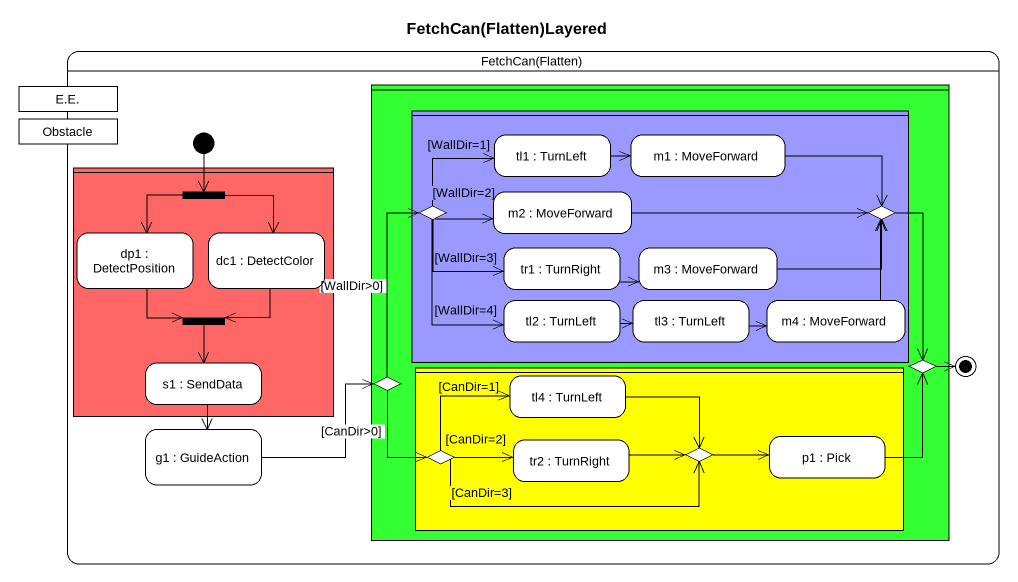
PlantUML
@startuml
title FetchCan(Flatten)Layered
hide empty description
state "FetchCan(Flatten)" as FetchCan_Flatten {
  state "E.E." as E_E <<object>>
  state Obstacle <<object>>
  state " " as lane1 <<partition>> #33FF33 {
    state " " as lane2 <<partition>> #9999FF {
      state "tl1 : TurnLeft" as tl1
      state "m1 : MoveForward" as m1
      state choice1 <<choice>>
      state "m2 : MoveForward" as m2
      state choice2 <<choice>>
      state "tr1 : TurnRight" as tr1
      state "m3 : MoveForward" as m3
      state "tl2 : TurnLeft" as tl2
      state "tl3 : TurnLeft" as tl3
      state "m4 : MoveForward" as m4
    }
    state choice3 <<choice>>
    state " " as lane4 <<partition>> #FFFF00 {
      state "tl4 : TurnLeft" as tl4
      state "p1 : Pick" as p1
      state choice5 <<choice>>
      state "tr2 : TurnRight" as tr2
      state choice6 <<choice>>
    }
    state choice4 <<choice>>
  }
  state " " as lane3 <<partition>> #FF6666 {
    state fork1 <<fork>>
    state "dp1 : DetectPosition" as dp1
    state "dc1 : DetectColor" as dc1
    state fork2 <<join>>
    state "s1 : SendData" as s1
  }
  state initial1 <<start>>
  state final1 <<end>>
  state "g1 : GuideAction" as g1
}
initial1 --> fork1
tl1 -right-> m1
m1 -right-> choice2
fork1 --> dp1
fork1 --> dc1
choice1 -right-> tl1 : [WallDir=1]
choice1 -right-> m2 : [WallDir=2]
choice1 -right-> tr1 : [WallDir=3]
choice1 --> tl2 : [WallDir=4]
m2 -right-> choice2
choice2 --> choice4
dp1 --> fork2
dc1 --> fork2
tr1 -right-> m3
m3 -right-> choice2
fork2 --> s1
tl2 -right-> tl3
tl3 -right-> m4
m4 -up-> choice2
s1 --> g1
choice3 -up-> choice1 : [WallDir>0]
choice3 --> choice5 : [CanDir>0]
tl4 -right-> choice6
choice4 -right-> final1
g1 -right-> choice3
p1 -up-> choice4
choice5 -right-> tl4 : [CanDir=1]
choice5 -right-> tr2 : [CanDir=2]
choice5 -right-> choice6 : [CanDir=3]
tr2 -right-> choice6
choice6 -right-> p1
@enduml
